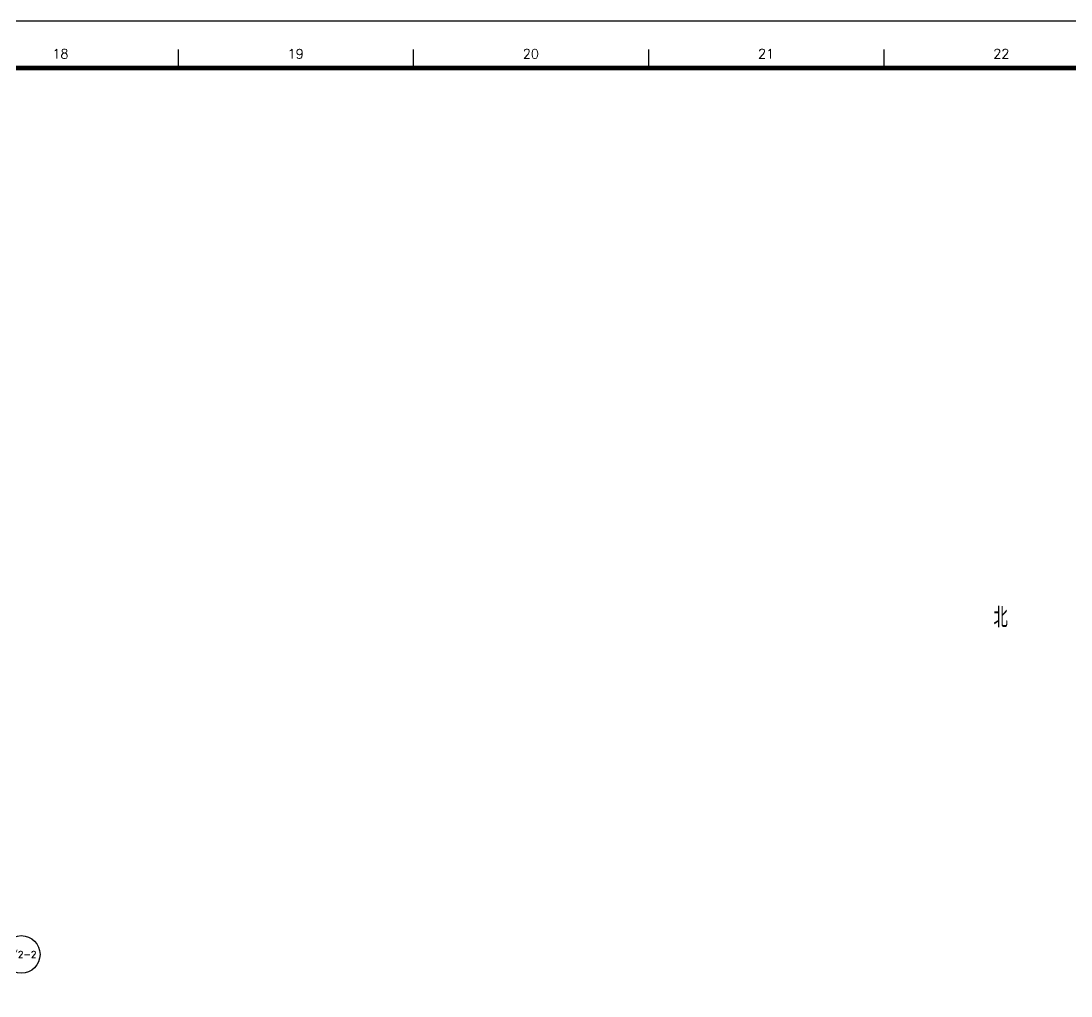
# Model space of a CAD drawing. Header units: inches. Extents: x -33398975359 to 508000, y -22013500442 to 738838.
# Drawn here: x 202662 to 224981, y 261720 to 282438 of the extents above; entities that cross this region are included whole.
import ezdxf
from ezdxf.enums import TextEntityAlignment as Align

# ---------------------------------------------------------------- set-up
doc = ezdxf.new("R2010")
doc.units = ezdxf.units.IN
doc.header["$LTSCALE"] = 1000
doc.header["$MEASUREMENT"] = 0
for name, color, linetype, true_color in [('AXIS', 3, 'Continuous', 0x00ff00), ('PUB_TEXT', 7, 'Continuous', 0xffffff), ('TK', 7, 'Continuous', 0xffffff), ('ZG-图框层', 4, 'Continuous', 0x00ffff)]:
    doc.layers.add(name, color=color, linetype=linetype, true_color=true_color)
doc.styles.add('ISOCP', font='txt.shx', dxfattribs={"height": 0.2, "bigfont": 'gbcbig.shx'})
doc.styles.add('TXTSTY_ANONYMOUS', font='txt.shx', dxfattribs={"height": 0.2, "bigfont": 'gbcbig.shx'})

# ---------------------------------------------------------------- blocks, each defined once
blk = doc.blocks.new('DAnoyomous1794')
at = {"layer": 'AXIS'}
blk.add_circle((202667, 262603), 400, dxfattribs=at)
at = {"layer": 'AXIS', "color": 7, "true_color": 0xffffff, "style": 'TXTSTY_ANONYMOUS'}
blk.add_text('1/2-2', height=140, dxfattribs=at).set_placement((202667, 262603), align=Align.MIDDLE_CENTER)

msp = doc.modelspace()

# ---------------------------------------------------------------- linework, layer by layer
at = {"layer": 'TK'}
for p, q in [((206000, 281830), (206000, 281438)), ((211000, 281830), (211000, 281438)), ((216000, 281830), (216000, 281438)), ((221000, 281830), (221000, 281438))]:
    msp.add_line(p, q, dxfattribs=at)
at = {"layer": 'ZG-图框层'}
msp.add_lwpolyline([(113500, 282438), (113500, 198338), (247300, 198338), (247300, 282438)], close=True, dxfattribs=at)
at = {"layer": 'ZG-图框层', "const_width": 100}
msp.add_lwpolyline([(116000, 199384), (116000, 281438), (246300, 281438), (246300, 199384)], close=True, dxfattribs=at)

# ---------------------------------------------------------------- block references
at = {"layer": 'AXIS'}
msp.add_blockref('DAnoyomous1794', (0, 0), dxfattribs=at)

# ---------------------------------------------------------------- texts
at = {"layer": 'PUB_TEXT', "style": 'TXTSTY_ANONYMOUS'}
msp.add_text('北', height=425, dxfattribs=at).set_placement((223486, 269764), align=Align.MIDDLE_CENTER)
at = {"layer": 'TK', "style": 'ISOCP'}
for s, p in [('18', (203500, 281742)), ('19', (208500, 281742)), ('20', (213500, 281742)), ('21', (218500, 281742)), ('22', (223500, 281742))]:
    msp.add_text(s, height=200, dxfattribs=at).set_placement(p, align=Align.MIDDLE_CENTER)

doc.saveas('drawing.dxf')
